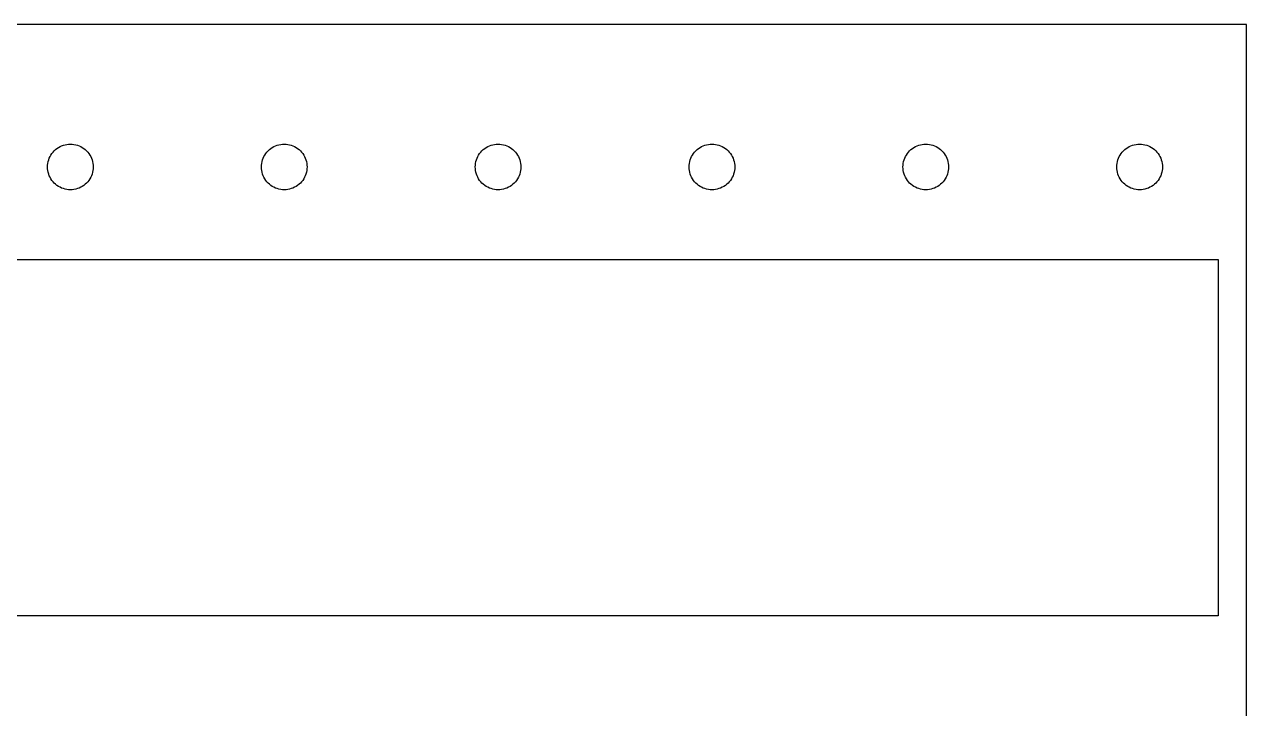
# Model space of a CAD drawing. Extents: x 0 to 315, y 0 to 192.
# Drawn here: x 229.5 to 315.2, y 144.2 to 192.2 of the extents above; entities that cross this region are included whole.
import ezdxf

# ---------------------------------------------------------------- set-up
doc = ezdxf.new("R2010")
doc.units = 0
doc.layers.add('Layer_1', color=7, linetype='CONTINUOUS')

msp = doc.modelspace()

# ---------------------------------------------------------------- linework, layer by layer
at = {"layer": 'Layer_1', "color": 7}
for p, q in [((315.249983, 192.249989), (0.25, 192.249989)), ((315.249983, 0.249995), (315.249983, 192.249989)), ((231.618999, 183.380992), (231.711, 183.46699)), ((231.711, 183.46699), (231.809998, 183.543992)), ((231.809998, 183.543992), (231.914, 183.613992)), ((231.914, 183.613992), (232.023999, 183.67599)), ((232.023999, 183.67599), (232.138, 183.72799)), ((232.138, 183.72799), (232.256, 183.771991)), ((232.256, 183.771991), (232.376001, 183.80599)), ((232.376001, 183.80599), (232.500001, 183.829979)), ((232.500001, 183.829979), (232.624001, 183.844993)), ((232.624001, 183.844993), (232.749999, 183.849989)), ((232.749999, 183.849989), (232.876, 183.844993)), ((232.876, 183.844993), (233, 183.829979)), ((233, 183.829979), (233.124, 183.80599)), ((233.124, 183.80599), (233.244001, 183.771991)), ((233.244001, 183.771991), (233.362, 183.72799)), ((233.362, 183.72799), (233.475998, 183.67599)), ((233.475998, 183.67599), (233.586, 183.613992)), ((233.586, 183.613992), (233.689999, 183.543992)), ((233.689999, 183.543992), (233.789, 183.46699)), ((233.789, 183.46699), (233.880999, 183.380992)), ((246.619, 183.380992), (246.710999, 183.46699)), ((246.710999, 183.46699), (246.809999, 183.543992)), ((246.809999, 183.543992), (246.913998, 183.613992)), ((246.913998, 183.613992), (247.024, 183.67599)), ((247.024, 183.67599), (247.137998, 183.72799)), ((247.137998, 183.72799), (247.256001, 183.771991)), ((247.256001, 183.771991), (247.375999, 183.80599)), ((247.375999, 183.80599), (247.499999, 183.829979)), ((247.499999, 183.829979), (247.623999, 183.844993)), ((247.623999, 183.844993), (247.75, 183.849989)), ((247.75, 183.849989), (247.876001, 183.844993)), ((247.876001, 183.844993), (248.000001, 183.829979)), ((248.000001, 183.829979), (248.124001, 183.80599)), ((248.124001, 183.80599), (248.243999, 183.771991)), ((248.243999, 183.771991), (248.361999, 183.72799)), ((248.361999, 183.72799), (248.476, 183.67599)), ((248.476, 183.67599), (248.585998, 183.613992)), ((248.585998, 183.613992), (248.69, 183.543992)), ((248.69, 183.543992), (248.788998, 183.46699)), ((248.788998, 183.46699), (248.881, 183.380992)), ((261.618998, 183.380992), (261.711, 183.46699)), ((261.711, 183.46699), (261.81, 183.543992)), ((261.81, 183.543992), (261.913999, 183.613992)), ((261.913999, 183.613992), (262.023998, 183.67599)), ((262.023998, 183.67599), (262.137999, 183.72799)), ((262.137999, 183.72799), (262.255999, 183.771991)), ((262.255999, 183.771991), (262.376, 183.80599)), ((262.376, 183.80599), (262.5, 183.829979)), ((262.5, 183.829979), (262.624, 183.844993)), ((262.624, 183.844993), (262.749998, 183.849989)), ((262.749998, 183.849989), (262.875999, 183.844993)), ((262.875999, 183.844993), (262.999999, 183.829979)), ((262.999999, 183.829979), (263.123999, 183.80599)), ((263.123999, 183.80599), (263.244, 183.771991)), ((263.244, 183.771991), (263.362, 183.72799)), ((263.362, 183.72799), (263.476001, 183.67599)), ((263.476001, 183.67599), (263.586, 183.613992)), ((263.586, 183.613992), (263.689998, 183.543992)), ((263.689998, 183.543992), (263.788999, 183.46699)), ((263.788999, 183.46699), (263.881001, 183.380992)), ((276.618999, 183.380992), (276.710998, 183.46699)), ((276.710998, 183.46699), (276.809999, 183.543992)), ((276.809999, 183.543992), (276.914, 183.613992)), ((276.914, 183.613992), (277.023999, 183.67599)), ((277.023999, 183.67599), (277.137995, 183.72799)), ((277.137995, 183.72799), (277.255992, 183.771991)), ((277.255992, 183.771991), (277.375993, 183.80599)), ((277.375993, 183.80599), (277.500001, 183.829979)), ((277.500001, 183.829979), (277.624009, 183.844993)), ((277.624009, 183.844993), (277.749993, 183.849989)), ((277.749993, 183.849989), (277.876006, 183.844993)), ((277.876006, 183.844993), (277.999986, 183.829979)), ((277.999986, 183.829979), (278.123994, 183.80599)), ((278.123994, 183.80599), (278.243995, 183.771991)), ((278.243995, 183.771991), (278.361992, 183.72799)), ((278.361992, 183.72799), (278.47601, 183.67599)), ((278.47601, 183.67599), (278.585992, 183.613992)), ((278.585992, 183.613992), (278.689991, 183.543992)), ((278.689991, 183.543992), (278.788995, 183.46699)), ((278.788995, 183.46699), (278.880999, 183.380992)), ((291.61898, 183.380992), (291.710985, 183.46699)), ((291.710985, 183.46699), (291.809988, 183.543992)), ((291.809988, 183.543992), (291.913987, 183.613992)), ((291.913987, 183.613992), (292.023998, 183.67599)), ((292.023998, 183.67599), (292.137987, 183.72799)), ((292.137987, 183.72799), (292.255984, 183.771991)), ((292.255984, 183.771991), (292.375985, 183.80599)), ((292.375985, 183.80599), (292.499994, 183.829979)), ((292.499994, 183.829979), (292.624002, 183.844993)), ((292.624002, 183.844993), (292.749986, 183.849989)), ((292.749986, 183.849989), (292.875998, 183.844993)), ((292.875998, 183.844993), (292.999978, 183.829979)), ((292.999978, 183.829979), (293.123987, 183.80599)), ((293.123987, 183.80599), (293.243988, 183.771991)), ((293.243988, 183.771991), (293.361985, 183.72799)), ((293.361985, 183.72799), (293.476003, 183.67599)), ((293.476003, 183.67599), (293.585985, 183.613992)), ((293.585985, 183.613992), (293.689984, 183.543992)), ((293.689984, 183.543992), (293.788987, 183.46699)), ((293.788987, 183.46699), (293.880992, 183.380992)), ((306.618979, 183.380992), (306.710983, 183.46699)), ((306.710983, 183.46699), (306.809987, 183.543992)), ((306.809987, 183.543992), (306.913986, 183.613992)), ((306.913986, 183.613992), (307.023996, 183.67599)), ((307.023996, 183.67599), (307.137985, 183.72799)), ((307.137985, 183.72799), (307.255982, 183.771991)), ((307.255982, 183.771991), (307.375983, 183.80599)), ((307.375983, 183.80599), (307.499992, 183.829979)), ((307.499992, 183.829979), (307.624, 183.844993)), ((307.624, 183.844993), (307.749984, 183.849989)), ((307.749984, 183.849989), (307.875996, 183.844993)), ((307.875996, 183.844993), (307.999977, 183.829979)), ((307.999977, 183.829979), (308.123985, 183.80599)), ((308.123985, 183.80599), (308.243986, 183.771991)), ((308.243986, 183.771991), (308.361983, 183.72799)), ((308.361983, 183.72799), (308.476001, 183.67599)), ((308.476001, 183.67599), (308.585983, 183.613992)), ((308.585983, 183.613992), (308.689982, 183.543992)), ((308.689982, 183.543992), (308.788985, 183.46699)), ((308.788985, 183.46699), (308.88099, 183.380992)), ((231.170012, 182.49999), (231.194, 182.62399)), ((231.194, 182.62399), (231.228, 182.743991)), ((231.228, 182.743991), (231.271998, 182.861991)), ((231.271998, 182.861991), (231.324, 182.975991)), ((231.324, 182.975991), (231.385999, 183.08599)), ((231.385999, 183.08599), (231.455999, 183.189992)), ((231.455999, 183.189992), (231.533, 183.28899)), ((231.533, 183.28899), (231.618999, 183.380992)), ((233.880999, 183.380992), (233.967, 183.28899)), ((233.967, 183.28899), (234.043999, 183.189992)), ((234.043999, 183.189992), (234.113999, 183.08599)), ((234.113999, 183.08599), (234.176, 182.975991)), ((234.176, 182.975991), (234.227999, 182.861991)), ((234.227999, 182.861991), (234.272001, 182.743991)), ((234.272001, 182.743991), (234.306, 182.62399)), ((234.306, 182.62399), (234.329989, 182.49999)), ((246.17001, 182.49999), (246.193999, 182.62399)), ((246.193999, 182.62399), (246.228001, 182.743991)), ((246.228001, 182.743991), (246.271999, 182.861991)), ((246.271999, 182.861991), (246.323999, 182.975991)), ((246.323999, 182.975991), (246.386, 183.08599)), ((246.386, 183.08599), (246.456, 183.189992)), ((246.456, 183.189992), (246.532998, 183.28899)), ((246.532998, 183.28899), (246.619, 183.380992)), ((248.881, 183.380992), (248.966998, 183.28899)), ((248.966998, 183.28899), (249.044, 183.189992)), ((249.044, 183.189992), (249.114, 183.08599)), ((249.114, 183.08599), (249.175998, 182.975991)), ((249.175998, 182.975991), (249.228, 182.861991)), ((249.228, 182.861991), (249.271999, 182.743991)), ((249.271999, 182.743991), (249.305998, 182.62399)), ((249.305998, 182.62399), (249.329987, 182.49999)), ((261.170011, 182.49999), (261.194, 182.62399)), ((261.194, 182.62399), (261.227999, 182.743991)), ((261.227999, 182.743991), (261.272, 182.861991)), ((261.272, 182.861991), (261.324, 182.975991)), ((261.324, 182.975991), (261.385998, 183.08599)), ((261.385998, 183.08599), (261.456001, 183.189992)), ((261.456001, 183.189992), (261.532999, 183.28899)), ((261.532999, 183.28899), (261.618998, 183.380992)), ((263.881001, 183.380992), (263.967, 183.28899)), ((263.967, 183.28899), (264.043998, 183.189992)), ((264.043998, 183.189992), (264.114001, 183.08599)), ((264.114001, 183.08599), (264.175999, 182.975991)), ((264.175999, 182.975991), (264.227999, 182.861991)), ((264.227999, 182.861991), (264.272, 182.743991)), ((264.272, 182.743991), (264.305999, 182.62399)), ((264.305999, 182.62399), (264.329988, 182.49999)), ((276.170012, 182.49999), (276.194001, 182.62399)), ((276.194001, 182.62399), (276.228, 182.743991)), ((276.228, 182.743991), (276.271998, 182.861991)), ((276.271998, 182.861991), (276.323998, 182.975991)), ((276.323998, 182.975991), (276.385999, 183.08599)), ((276.385999, 183.08599), (276.455999, 183.189992)), ((276.455999, 183.189992), (276.533, 183.28899)), ((276.533, 183.28899), (276.618999, 183.380992)), ((278.880999, 183.380992), (278.966992, 183.28899)), ((278.966992, 183.28899), (279.044011, 183.189992)), ((279.044011, 183.189992), (279.114002, 183.08599)), ((279.114002, 183.08599), (279.176006, 182.975991)), ((279.176006, 182.975991), (279.227991, 182.861991)), ((279.227991, 182.861991), (279.27199, 182.743991)), ((279.27199, 182.743991), (279.305997, 182.62399)), ((279.305997, 182.62399), (279.329986, 182.49999)), ((291.169993, 182.49999), (291.193982, 182.62399)), ((291.193982, 182.62399), (291.22799, 182.743991)), ((291.22799, 182.743991), (291.271988, 182.861991)), ((291.271988, 182.861991), (291.324002, 182.975991)), ((291.324002, 182.975991), (291.385978, 183.08599)), ((291.385978, 183.08599), (291.455997, 183.189992)), ((291.455997, 183.189992), (291.532987, 183.28899)), ((291.532987, 183.28899), (291.61898, 183.380992)), ((293.880992, 183.380992), (293.966985, 183.28899)), ((293.966985, 183.28899), (294.044003, 183.189992)), ((294.044003, 183.189992), (294.113994, 183.08599)), ((294.113994, 183.08599), (294.175998, 182.975991)), ((294.175998, 182.975991), (294.227984, 182.861991)), ((294.227984, 182.861991), (294.271982, 182.743991)), ((294.271982, 182.743991), (294.30599, 182.62399)), ((294.30599, 182.62399), (294.329979, 182.49999)), ((306.169991, 182.49999), (306.19398, 182.62399)), ((306.19398, 182.62399), (306.227988, 182.743991)), ((306.227988, 182.743991), (306.271986, 182.861991)), ((306.271986, 182.861991), (306.324, 182.975991)), ((306.324, 182.975991), (306.386004, 183.08599)), ((306.386004, 183.08599), (306.455995, 183.189992)), ((306.455995, 183.189992), (306.532986, 183.28899)), ((306.532986, 183.28899), (306.618979, 183.380992)), ((308.88099, 183.380992), (308.966983, 183.28899)), ((308.966983, 183.28899), (309.044001, 183.189992)), ((309.044001, 183.189992), (309.113992, 183.08599)), ((309.113992, 183.08599), (309.175997, 182.975991)), ((309.175997, 182.975991), (309.227982, 182.861991)), ((309.227982, 182.861991), (309.27198, 182.743991)), ((309.27198, 182.743991), (309.305988, 182.62399)), ((309.305988, 182.62399), (309.329977, 182.49999)), ((231.15003, 182.249992), (231.155026, 182.37599)), ((231.155026, 182.123991), (231.15003, 182.249992)), ((231.155026, 182.37599), (231.170012, 182.49999)), ((231.170012, 181.999991), (231.155026, 182.123991)), ((231.194, 181.875991), (231.170012, 181.999991)), ((231.228, 181.75599), (231.194, 181.875991)), ((231.271998, 181.63799), (231.228, 181.75599)), ((234.272001, 181.75599), (234.227999, 181.63799)), ((234.306, 181.875991), (234.272001, 181.75599)), ((234.329989, 181.999991), (234.306, 181.875991)), ((234.329989, 182.49999), (234.344975, 182.37599)), ((234.344975, 182.123991), (234.329989, 181.999991)), ((234.344975, 182.37599), (234.34997, 182.249992)), ((234.34997, 182.249992), (234.344975, 182.123991)), ((246.15, 182.249992), (246.154996, 182.37599)), ((246.154996, 182.123991), (246.15, 182.249992)), ((246.154996, 182.37599), (246.17001, 182.49999)), ((246.17001, 181.999991), (246.154996, 182.123991)), ((246.193999, 181.875991), (246.17001, 181.999991)), ((246.228001, 181.75599), (246.193999, 181.875991)), ((246.271999, 181.63799), (246.228001, 181.75599)), ((249.271999, 181.75599), (249.228, 181.63799)), ((249.305998, 181.875991), (249.271999, 181.75599)), ((249.329987, 181.999991), (249.305998, 181.875991)), ((249.329987, 182.49999), (249.345001, 182.37599)), ((249.345001, 182.123991), (249.329987, 181.999991)), ((249.345001, 182.37599), (249.349997, 182.249992)), ((249.349997, 182.249992), (249.345001, 182.123991)), ((261.150029, 182.249992), (261.155025, 182.37599)), ((261.155025, 182.123991), (261.150029, 182.249992)), ((261.155025, 182.37599), (261.170011, 182.49999)), ((261.170011, 181.999991), (261.155025, 182.123991)), ((261.194, 181.875991), (261.170011, 181.999991)), ((261.227999, 181.75599), (261.194, 181.875991)), ((261.272, 181.63799), (261.227999, 181.75599)), ((264.272, 181.75599), (264.227999, 181.63799)), ((264.305999, 181.875991), (264.272, 181.75599)), ((264.329988, 181.999991), (264.305999, 181.875991)), ((264.329988, 182.49999), (264.344974, 182.37599)), ((264.344974, 182.123991), (264.329988, 181.999991)), ((264.344974, 182.37599), (264.349969, 182.249992)), ((264.349969, 182.249992), (264.344974, 182.123991)), ((276.150002, 182.249992), (276.154998, 182.37599)), ((276.154998, 182.123991), (276.150002, 182.249992)), ((276.154998, 182.37599), (276.170012, 182.49999)), ((276.170012, 181.999991), (276.154998, 182.123991)), ((276.194001, 181.875991), (276.170012, 181.999991)), ((276.228, 181.75599), (276.194001, 181.875991)), ((276.271998, 181.63799), (276.228, 181.75599)), ((279.27199, 181.75599), (279.227991, 181.63799)), ((279.305997, 181.875991), (279.27199, 181.75599)), ((279.329986, 181.999991), (279.305997, 181.875991)), ((279.329986, 182.49999), (279.344944, 182.37599)), ((279.344944, 182.123991), (279.329986, 181.999991)), ((279.344944, 182.37599), (279.350024, 182.249992)), ((279.350024, 182.249992), (279.344944, 182.123991)), ((291.149955, 182.249992), (291.155035, 182.37599)), ((291.155035, 182.123991), (291.149955, 182.249992)), ((291.155035, 182.37599), (291.169993, 182.49999)), ((291.169993, 181.999991), (291.155035, 182.123991)), ((291.193982, 181.875991), (291.169993, 181.999991)), ((291.22799, 181.75599), (291.193982, 181.875991)), ((291.271988, 181.63799), (291.22799, 181.75599)), ((294.271982, 181.75599), (294.227984, 181.63799)), ((294.30599, 181.875991), (294.271982, 181.75599)), ((294.329979, 181.999991), (294.30599, 181.875991)), ((294.329979, 182.49999), (294.344937, 182.37599)), ((294.344937, 182.123991), (294.329979, 181.999991)), ((294.344937, 182.37599), (294.350017, 182.249992)), ((294.350017, 182.249992), (294.344937, 182.123991)), ((306.149954, 182.249992), (306.155034, 182.37599)), ((306.155034, 182.123991), (306.149954, 182.249992)), ((306.155034, 182.37599), (306.169991, 182.49999)), ((306.169991, 181.999991), (306.155034, 182.123991)), ((306.19398, 181.875991), (306.169991, 181.999991)), ((306.227988, 181.75599), (306.19398, 181.875991)), ((306.271986, 181.63799), (306.227988, 181.75599)), ((309.27198, 181.75599), (309.227982, 181.63799)), ((309.305988, 181.875991), (309.27198, 181.75599)), ((309.329977, 181.999991), (309.305988, 181.875991)), ((309.329977, 182.49999), (309.344935, 182.37599)), ((309.344935, 182.123991), (309.329977, 181.999991)), ((309.344935, 182.37599), (309.350015, 182.249992)), ((309.350015, 182.249992), (309.344935, 182.123991)), ((231.324, 181.523992), (231.271998, 181.63799)), ((231.385999, 181.41399), (231.324, 181.523992)), ((231.455999, 181.309991), (231.385999, 181.41399)), ((231.533, 181.210991), (231.455999, 181.309991)), ((231.618999, 181.118992), (231.533, 181.210991)), ((231.711, 181.03299), (231.618999, 181.118992)), ((231.809998, 180.955992), (231.711, 181.03299)), ((231.914, 180.885992), (231.809998, 180.955992)), ((232.023999, 180.823991), (231.914, 180.885992)), ((233.586, 180.885992), (233.475998, 180.823991)), ((233.689999, 180.955992), (233.586, 180.885992)), ((233.789, 181.03299), (233.689999, 180.955992)), ((233.880999, 181.118992), (233.789, 181.03299)), ((233.967, 181.210991), (233.880999, 181.118992)), ((234.043999, 181.309991), (233.967, 181.210991)), ((234.113999, 181.41399), (234.043999, 181.309991)), ((234.176, 181.523992), (234.113999, 181.41399)), ((234.227999, 181.63799), (234.176, 181.523992)), ((246.323999, 181.523992), (246.271999, 181.63799)), ((246.386, 181.41399), (246.323999, 181.523992)), ((246.456, 181.309991), (246.386, 181.41399)), ((246.532998, 181.210991), (246.456, 181.309991)), ((246.619, 181.118992), (246.532998, 181.210991)), ((246.710999, 181.03299), (246.619, 181.118992)), ((246.809999, 180.955992), (246.710999, 181.03299)), ((246.913998, 180.885992), (246.809999, 180.955992)), ((247.024, 180.823991), (246.913998, 180.885992)), ((248.585998, 180.885992), (248.476, 180.823991)), ((248.69, 180.955992), (248.585998, 180.885992)), ((248.788998, 181.03299), (248.69, 180.955992)), ((248.881, 181.118992), (248.788998, 181.03299)), ((248.966998, 181.210991), (248.881, 181.118992)), ((249.044, 181.309991), (248.966998, 181.210991)), ((249.114, 181.41399), (249.044, 181.309991)), ((249.175998, 181.523992), (249.114, 181.41399)), ((249.228, 181.63799), (249.175998, 181.523992)), ((261.324, 181.523992), (261.272, 181.63799)), ((261.385998, 181.41399), (261.324, 181.523992)), ((261.456001, 181.309991), (261.385998, 181.41399)), ((261.532999, 181.210991), (261.456001, 181.309991)), ((261.618998, 181.118992), (261.532999, 181.210991)), ((261.711, 181.03299), (261.618998, 181.118992)), ((261.81, 180.955992), (261.711, 181.03299)), ((261.913999, 180.885992), (261.81, 180.955992)), ((262.023998, 180.823991), (261.913999, 180.885992)), ((263.586, 180.885992), (263.476001, 180.823991)), ((263.689998, 180.955992), (263.586, 180.885992)), ((263.788999, 181.03299), (263.689998, 180.955992)), ((263.881001, 181.118992), (263.788999, 181.03299)), ((263.967, 181.210991), (263.881001, 181.118992)), ((264.043998, 181.309991), (263.967, 181.210991)), ((264.114001, 181.41399), (264.043998, 181.309991)), ((264.175999, 181.523992), (264.114001, 181.41399)), ((264.227999, 181.63799), (264.175999, 181.523992)), ((276.323998, 181.523992), (276.271998, 181.63799)), ((276.385999, 181.41399), (276.323998, 181.523992)), ((276.455999, 181.309991), (276.385999, 181.41399)), ((276.533, 181.210991), (276.455999, 181.309991)), ((276.618999, 181.118992), (276.533, 181.210991)), ((276.710998, 181.03299), (276.618999, 181.118992)), ((276.809999, 180.955992), (276.710998, 181.03299)), ((276.914, 180.885992), (276.809999, 180.955992)), ((277.023999, 180.823991), (276.914, 180.885992)), ((278.585992, 180.885992), (278.47601, 180.823991)), ((278.689991, 180.955992), (278.585992, 180.885992)), ((278.788995, 181.03299), (278.689991, 180.955992)), ((278.880999, 181.118992), (278.788995, 181.03299)), ((278.966992, 181.210991), (278.880999, 181.118992)), ((279.044011, 181.309991), (278.966992, 181.210991)), ((279.114002, 181.41399), (279.044011, 181.309991)), ((279.176006, 181.523992), (279.114002, 181.41399)), ((279.227991, 181.63799), (279.176006, 181.523992)), ((291.324002, 181.523992), (291.271988, 181.63799)), ((291.385978, 181.41399), (291.324002, 181.523992)), ((291.455997, 181.309991), (291.385978, 181.41399)), ((291.532987, 181.210991), (291.455997, 181.309991)), ((291.61898, 181.118992), (291.532987, 181.210991)), ((291.710985, 181.03299), (291.61898, 181.118992)), ((291.809988, 180.955992), (291.710985, 181.03299)), ((291.913987, 180.885992), (291.809988, 180.955992)), ((292.023998, 180.823991), (291.913987, 180.885992)), ((293.585985, 180.885992), (293.476003, 180.823991)), ((293.689984, 180.955992), (293.585985, 180.885992)), ((293.788987, 181.03299), (293.689984, 180.955992)), ((293.880992, 181.118992), (293.788987, 181.03299)), ((293.966985, 181.210991), (293.880992, 181.118992)), ((294.044003, 181.309991), (293.966985, 181.210991)), ((294.113994, 181.41399), (294.044003, 181.309991)), ((294.175998, 181.523992), (294.113994, 181.41399)), ((294.227984, 181.63799), (294.175998, 181.523992)), ((306.324, 181.523992), (306.271986, 181.63799)), ((306.386004, 181.41399), (306.324, 181.523992)), ((306.455995, 181.309991), (306.386004, 181.41399)), ((306.532986, 181.210991), (306.455995, 181.309991)), ((306.618979, 181.118992), (306.532986, 181.210991)), ((306.710983, 181.03299), (306.618979, 181.118992)), ((306.809987, 180.955992), (306.710983, 181.03299)), ((306.913986, 180.885992), (306.809987, 180.955992)), ((307.023996, 180.823991), (306.913986, 180.885992)), ((308.585983, 180.885992), (308.476001, 180.823991)), ((308.689982, 180.955992), (308.585983, 180.885992)), ((308.788985, 181.03299), (308.689982, 180.955992)), ((308.88099, 181.118992), (308.788985, 181.03299)), ((308.966983, 181.210991), (308.88099, 181.118992)), ((309.044001, 181.309991), (308.966983, 181.210991)), ((309.113992, 181.41399), (309.044001, 181.309991)), ((309.175997, 181.523992), (309.113992, 181.41399)), ((309.227982, 181.63799), (309.175997, 181.523992)), ((232.138, 180.771991), (232.023999, 180.823991)), ((232.256, 180.72799), (232.138, 180.771991)), ((232.376001, 180.693991), (232.256, 180.72799)), ((232.500001, 180.670002), (232.376001, 180.693991)), ((232.624001, 180.654987), (232.500001, 180.670002)), ((232.749999, 180.649992), (232.624001, 180.654987)), ((232.876, 180.654987), (232.749999, 180.649992)), ((233, 180.670002), (232.876, 180.654987)), ((233.124, 180.693991), (233, 180.670002)), ((233.244001, 180.72799), (233.124, 180.693991)), ((233.362, 180.771991), (233.244001, 180.72799)), ((233.475998, 180.823991), (233.362, 180.771991)), ((247.137998, 180.771991), (247.024, 180.823991)), ((247.256001, 180.72799), (247.137998, 180.771991)), ((247.375999, 180.693991), (247.256001, 180.72799)), ((247.499999, 180.670002), (247.375999, 180.693991)), ((247.623999, 180.654987), (247.499999, 180.670002)), ((247.75, 180.649992), (247.623999, 180.654987)), ((247.876001, 180.654987), (247.75, 180.649992)), ((248.000001, 180.670002), (247.876001, 180.654987)), ((248.124001, 180.693991), (248.000001, 180.670002)), ((248.243999, 180.72799), (248.124001, 180.693991)), ((248.361999, 180.771991), (248.243999, 180.72799)), ((248.476, 180.823991), (248.361999, 180.771991)), ((262.137999, 180.771991), (262.023998, 180.823991)), ((262.255999, 180.72799), (262.137999, 180.771991)), ((262.376, 180.693991), (262.255999, 180.72799)), ((262.5, 180.670002), (262.376, 180.693991)), ((262.624, 180.654987), (262.5, 180.670002)), ((262.749998, 180.649992), (262.624, 180.654987)), ((262.875999, 180.654987), (262.749998, 180.649992)), ((262.999999, 180.670002), (262.875999, 180.654987)), ((263.123999, 180.693991), (262.999999, 180.670002)), ((263.244, 180.72799), (263.123999, 180.693991)), ((263.362, 180.771991), (263.244, 180.72799)), ((263.476001, 180.823991), (263.362, 180.771991)), ((277.137995, 180.771991), (277.023999, 180.823991)), ((277.255992, 180.72799), (277.137995, 180.771991)), ((277.375993, 180.693991), (277.255992, 180.72799)), ((277.500001, 180.670002), (277.375993, 180.693991)), ((277.624009, 180.654987), (277.500001, 180.670002)), ((277.749993, 180.649992), (277.624009, 180.654987)), ((277.876006, 180.654987), (277.749993, 180.649992)), ((277.999986, 180.670002), (277.876006, 180.654987)), ((278.123994, 180.693991), (277.999986, 180.670002)), ((278.243995, 180.72799), (278.123994, 180.693991)), ((278.361992, 180.771991), (278.243995, 180.72799)), ((278.47601, 180.823991), (278.361992, 180.771991)), ((292.137987, 180.771991), (292.023998, 180.823991)), ((292.255984, 180.72799), (292.137987, 180.771991)), ((292.375985, 180.693991), (292.255984, 180.72799)), ((292.499994, 180.670002), (292.375985, 180.693991)), ((292.624002, 180.654987), (292.499994, 180.670002)), ((292.749986, 180.649992), (292.624002, 180.654987)), ((292.875998, 180.654987), (292.749986, 180.649992)), ((292.999978, 180.670002), (292.875998, 180.654987)), ((293.123987, 180.693991), (292.999978, 180.670002)), ((293.243988, 180.72799), (293.123987, 180.693991)), ((293.361985, 180.771991), (293.243988, 180.72799)), ((293.476003, 180.823991), (293.361985, 180.771991)), ((307.137985, 180.771991), (307.023996, 180.823991)), ((307.255982, 180.72799), (307.137985, 180.771991)), ((307.375983, 180.693991), (307.255982, 180.72799)), ((307.499992, 180.670002), (307.375983, 180.693991)), ((307.624, 180.654987), (307.499992, 180.670002)), ((307.749984, 180.649992), (307.624, 180.654987)), ((307.875996, 180.654987), (307.749984, 180.649992)), ((307.999977, 180.670002), (307.875996, 180.654987)), ((308.123985, 180.693991), (307.999977, 180.670002)), ((308.243986, 180.72799), (308.123985, 180.693991)), ((308.361983, 180.771991), (308.243986, 180.72799)), ((308.476001, 180.823991), (308.361983, 180.771991)), ((2.249999, 175.749988), (313.249987, 175.749988)), ((313.249987, 175.749988), (313.249987, 150.749987)), ((313.249987, 150.749987), (2.249999, 150.749987))]:
    msp.add_line(p, q, dxfattribs=at)

doc.saveas('drawing.dxf')
